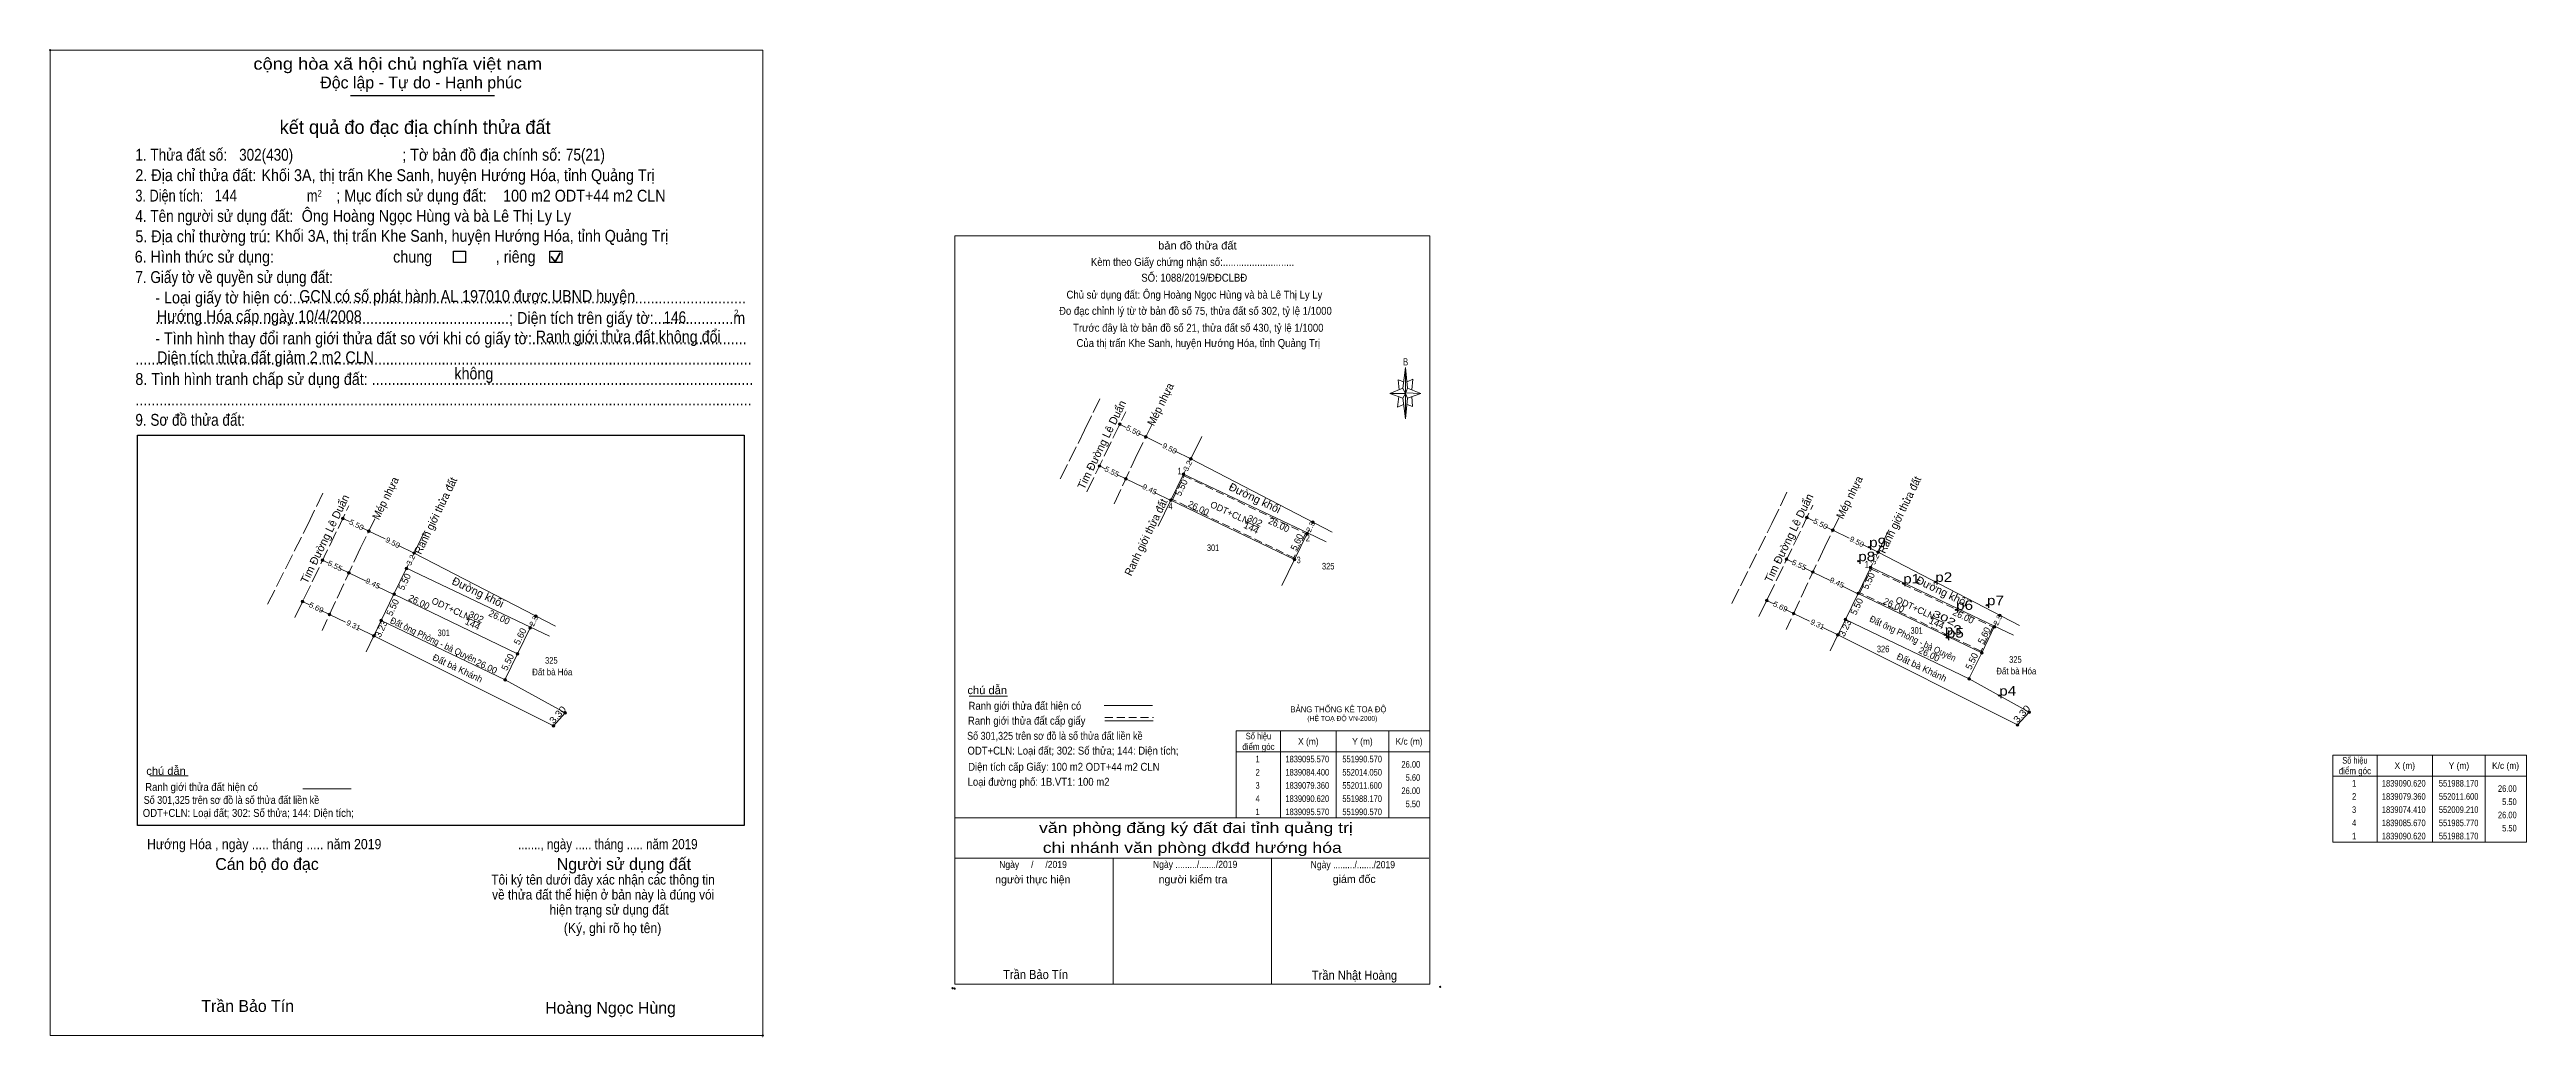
# Model space of a CAD drawing. Header units: metres. Extents: x 551645 to 552115, y 1839006 to 1839194.
import ezdxf
from ezdxf.enums import TextEntityAlignment as Align

# ---------------------------------------------------------------- set-up
doc = ezdxf.new("R2010")
doc.units = ezdxf.units.M
doc.header["$LTSCALE"] = 0.5
doc.header["$PDMODE"] = 32
doc.header["$PDSIZE"] = 0.25
doc.linetypes.add('LONG_DASHED', pattern=[7.5, 6, -1.5])
doc.linetypes.add('MEDIUM_DASHED', pattern=[4.5, 3, -1.5])
for name, color, linetype in [('1', 7, 'Continuous'), ('12', 7, 'Continuous'), ('7', 7, 'Continuous')]:
    doc.layers.add(name, color=color, linetype=linetype)
for name, color, linetype, lineweight in [('10', 7, 'Continuous', 13), ('13', 7, 'Continuous', 13), ('17', 7, 'Continuous', 13), ('2', 7, 'Continuous', 13), ('22', 7, 'Continuous', 13), ('28', 7, 'LONG_DASHED', 13), ('5', 7, 'Continuous', 13), ('6', 7, 'Continuous', 13), ('61', 7, 'Continuous', 13), ('63', 7, 'Continuous', 13)]:
    doc.layers.add(name, color=color, linetype=linetype, lineweight=lineweight)

msp = doc.modelspace()

# ---------------------------------------------------------------- hatches: boundary and pattern name
at = {"layer": '10'}
for points in [[(551862.01, 1839116.13, 1), (551861.51, 1839116.13, 1)], [(551860.59, 1839113.2, 1), (551860.09, 1839113.2, 1)], [(551860.59, 1839113.2, 1), (551860.09, 1839113.2, 1)], [(551858.22, 1839108.32, 1), (551857.72, 1839108.32, 1)], [(551884.04, 1839101.97, 1), (551883.54, 1839101.97, 1)], [(551714.81, 1839098.28, 1), (551714.31, 1839098.28, 1)], [(551881.64, 1839097.04, 1), (551881.14, 1839097.04, 1)], [(551992.22, 1839098.45, 1), (551991.72, 1839098.45, 1)], [(551713.39, 1839095.35, 1), (551712.89, 1839095.35, 1)], [(551713.39, 1839095.35, 1), (551712.89, 1839095.35, 1)], [(551990.8, 1839095.52, 1), (551990.3, 1839095.52, 1)], [(551990.8, 1839095.52, 1), (551990.3, 1839095.52, 1)], [(551693.7, 1839089.1, 1), (551693.2, 1839089.1, 1)], [(551711.02, 1839090.47, 1), (551710.52, 1839090.47, 1)], [(551971.11, 1839089.27, 1), (551970.61, 1839089.27, 1)], [(551988.43, 1839090.64, 1), (551987.93, 1839090.64, 1)], [(551698.81, 1839086.65, 1), (551698.31, 1839086.65, 1)], [(551708.61, 1839085.5, 1), (551708.11, 1839085.5, 1)], [(551736.84, 1839084.12, 1), (551736.34, 1839084.12, 1)], [(551976.22, 1839086.82, 1), (551975.72, 1839086.82, 1)], [(551984.6, 1839082.77, 1), (551984.1, 1839082.77, 1)], [(551986.02, 1839085.67, 1), (551985.52, 1839085.67, 1)], [(552014.25, 1839084.29, 1), (552013.75, 1839084.29, 1)], [(551707.19, 1839082.6, 1), (551706.69, 1839082.6, 1)], [(551734.44, 1839079.19, 1), (551733.94, 1839079.19, 1)], [(552011.85, 1839079.36, 1), (552011.35, 1839079.36, 1)], [(551732.05, 1839074.24, 1), (551731.55, 1839074.24, 1)], [(552009.46, 1839074.41, 1), (552008.96, 1839074.41, 1)], [(551741.23, 1839065.52, 1), (551740.73, 1839065.52, 1)], [(551743.44, 1839067.97, 1), (551742.94, 1839067.97, 1)], [(552018.64, 1839065.69, 1), (552018.14, 1839065.69, 1)], [(552020.85, 1839068.14, 1), (552020.35, 1839068.14, 1)]]:
    msp.add_hatch(color=256, dxfattribs=at).paths.add_polyline_path(points)
at = {"layer": '13'}
for points in [[(551885.1, 1839104.15, 1), (551884.6, 1839104.15, 1)], [(551737.9, 1839086.3, 1), (551737.4, 1839086.3, 1)], [(552015.31, 1839086.47, 1), (552014.81, 1839086.47, 1)]]:
    msp.add_hatch(color=256, dxfattribs=at).paths.add_polyline_path(points)
at = {"layer": '22'}
for points in [[(551848.52, 1839122.68, 1), (551848.02, 1839122.68, 1)], [(551853.45, 1839120.28, 1), (551852.95, 1839120.28, 1)], [(551844.68, 1839114.77, 1), (551844.18, 1839114.77, 1)], [(551849.67, 1839112.36, 1), (551849.17, 1839112.36, 1)], [(551701.32, 1839104.83, 1), (551700.82, 1839104.83, 1)], [(551706.25, 1839102.43, 1), (551705.75, 1839102.43, 1)], [(551978.73, 1839105, 1), (551978.23, 1839105, 1)], [(551983.66, 1839102.6, 1), (551983.16, 1839102.6, 1)], [(551697.48, 1839096.92, 1), (551696.98, 1839096.92, 1)], [(551974.89, 1839097.09, 1), (551974.39, 1839097.09, 1)], [(551702.47, 1839094.51, 1), (551701.97, 1839094.51, 1)], [(551979.88, 1839094.68, 1), (551979.38, 1839094.68, 1)]]:
    msp.add_hatch(color=256, dxfattribs=at).paths.add_polyline_path(points)

# ---------------------------------------------------------------- linework, layer by layer
at = {"layer": '10'}
for p, q in [((551848.26, 1839122.67), (551849.5, 1839122.07)), ((551851.8, 1839120.95), (551853.2, 1839120.27)), ((551853.2, 1839120.28), (551856.26, 1839118.8)), ((551858.66, 1839117.64), (551861.76, 1839116.13)), ((551861.76, 1839116.13), (551861.45, 1839115.48)), ((551863.8, 1839120.35), (551861.76, 1839116.13)), ((551844.43, 1839114.77), (551845.54, 1839114.23)), ((551860.71, 1839113.97), (551860.36, 1839113.25)), ((551883.84, 1839102.08), (551860.36, 1839113.25)), ((551854.87, 1839109.73), (551857.93, 1839108.25)), ((551881.39, 1839097.04), (551857.96, 1839108.3)), ((551701.06, 1839104.82), (551702.3, 1839104.22)), ((551704.6, 1839103.1), (551706, 1839102.42)), ((551706, 1839102.43), (551709.06, 1839100.95)), ((551716.6, 1839102.5), (551714.56, 1839098.28)), ((551884.14, 1839102.7), (551883.84, 1839102.08)), ((551887.4, 1839100.38), (551883.84, 1839102.08)), ((551884.85, 1839104.15), (551884.58, 1839103.6)), ((551978.47, 1839104.99), (551979.71, 1839104.39)), ((551982.01, 1839103.27), (551983.41, 1839102.59)), ((551983.41, 1839102.6), (551986.47, 1839101.12)), ((551994.01, 1839102.67), (551991.97, 1839098.45)), ((551711.46, 1839099.79), (551714.56, 1839098.28)), ((551714.56, 1839098.28), (551714.25, 1839097.63)), ((551974.64, 1839097.09), (551975.75, 1839096.55)), ((551988.87, 1839099.96), (551991.97, 1839098.45)), ((551991.97, 1839098.45), (551991.66, 1839097.8)), ((551697.23, 1839096.92), (551698.34, 1839096.38)), ((551713.51, 1839096.12), (551713.16, 1839095.4)), ((551736.64, 1839084.23), (551713.16, 1839095.4)), ((551990.92, 1839096.29), (551990.57, 1839095.57)), ((552014.05, 1839084.4), (551990.57, 1839095.57)), ((551693.43, 1839089.12), (551694.78, 1839088.47)), ((551707.67, 1839091.88), (551710.73, 1839090.4)), ((551734.19, 1839079.19), (551710.76, 1839090.45)), ((551970.84, 1839089.29), (551972.19, 1839088.64)), ((551985.08, 1839092.05), (551988.14, 1839090.57)), ((552011.6, 1839079.36), (551988.17, 1839090.62)), ((551703.96, 1839084.04), (551706.94, 1839082.6)), ((551736.94, 1839084.85), (551736.64, 1839084.23)), ((551740.2, 1839082.53), (551736.64, 1839084.23)), ((551737.65, 1839086.3), (551737.38, 1839085.75)), ((551981.37, 1839084.21), (551984.35, 1839082.77)), ((552014.35, 1839085.02), (552014.05, 1839084.4)), ((552017.61, 1839082.7), (552014.05, 1839084.4)), ((552015.06, 1839086.47), (552014.79, 1839085.92)), ((551740.98, 1839065.52), (551743.19, 1839067.97)), ((552018.39, 1839065.69), (552020.6, 1839068.14))]:
    msp.add_line(p, q, dxfattribs=at)
for points in [[(551847.72, 1839113.18), (551849.42, 1839112.36), (551852.69, 1839110.78)], [(551860.36, 1839113.25), (551857.96, 1839108.3), (551855.56, 1839103.35)], [(551878.98, 1839092.1), (551881.39, 1839097.04), (551883.84, 1839102.08)], [(551700.52, 1839095.33), (551702.22, 1839094.51), (551705.49, 1839092.93)], [(551713.16, 1839095.4), (551710.76, 1839090.45), (551708.36, 1839085.5)], [(551977.93, 1839095.5), (551979.63, 1839094.68), (551982.9, 1839093.1)], [(551990.57, 1839095.57), (551988.17, 1839090.62), (551985.77, 1839085.67)], [(551974.15, 1839087.7), (551975.97, 1839086.82), (551978.97, 1839085.37)], [(551696.74, 1839087.53), (551698.56, 1839086.65), (551701.56, 1839085.2)], [(551705.48, 1839079.57), (551706.94, 1839082.6), (551708.36, 1839085.5)], [(551708.36, 1839085.5), (551731.8, 1839074.24), (551743.19, 1839067.97)], [(551731.78, 1839074.25), (551734.19, 1839079.19), (551736.64, 1839084.23)], [(551982.89, 1839079.74), (551984.35, 1839082.77), (551985.77, 1839085.67)], [(551985.77, 1839085.67), (552009.21, 1839074.41), (552020.6, 1839068.14)], [(552009.19, 1839074.42), (552011.6, 1839079.36), (552014.05, 1839084.4)]]:
    msp.add_lwpolyline(points, dxfattribs=at)
for centre in [(551861.76, 1839116.13), (551860.34, 1839113.2), (551860.34, 1839113.2), (551857.97, 1839108.32), (551883.79, 1839101.97), (551714.56, 1839098.28), (551881.39, 1839097.04), (551991.97, 1839098.45), (551713.14, 1839095.35), (551713.14, 1839095.35), (551990.55, 1839095.52), (551990.55, 1839095.52), (551693.45, 1839089.1), (551710.77, 1839090.47), (551970.86, 1839089.27), (551988.18, 1839090.64), (551698.56, 1839086.65), (551708.36, 1839085.5), (551736.59, 1839084.12), (551975.97, 1839086.82), (551984.35, 1839082.77), (551985.77, 1839085.67), (552014, 1839084.29), (551706.94, 1839082.6), (551734.19, 1839079.19), (552011.6, 1839079.36), (551731.8, 1839074.24), (552009.21, 1839074.41), (551740.98, 1839065.52), (551743.19, 1839067.97), (552018.39, 1839065.69), (552020.6, 1839068.14)]:
    msp.add_circle(centre, 0.25, dxfattribs=at)
at = {"layer": '13'}
for p, q in [((551872.04, 1839104.29), (551874.64, 1839103.13)), ((551724.5, 1839086.06), (551727.1, 1839084.9)), ((552001.91, 1839086.23), (552004.51, 1839085.07))]:
    msp.add_line(p, q, dxfattribs=at)
for centre in [(551884.85, 1839104.15), (551737.65, 1839086.3), (552015.06, 1839086.47)]:
    msp.add_circle(centre, 0.25, dxfattribs=at)
at = {"layer": '17'}
for p, q in [((551819.74, 1839071.15), (551826.98, 1839071.15)), ((551664.5, 1839056.04), (551671.74, 1839056.04))]:
    msp.add_line(p, q, dxfattribs=at)
at = {"layer": '2', "lineweight": 25}
for p, q in [((551702.49, 1839185), (551729.79, 1839185)), ((551662.18, 1839120.61), (551777.11, 1839120.61)), ((551777.11, 1839120.61), (551777.11, 1839046.62))]:
    msp.add_line(p, q, dxfattribs=at)
at = {"layer": '2', "lineweight": 35}
for p, q in [((551740.57, 1839154.48), (551741.33, 1839153.48)), ((551741.33, 1839153.48), (551742.27, 1839155.15))]:
    msp.add_line(p, q, dxfattribs=at)
at = {"layer": '2'}
for p, q in [((551878.76, 1839064.58), (551878.76, 1839048.08)), ((551889.26, 1839064.58), (551889.26, 1839048.08)), ((551899.26, 1839064.58), (551899.26, 1839048.08)), ((551870.36, 1839060.58), (551907.06, 1839060.58))]:
    msp.add_line(p, q, dxfattribs=at)
for points in [[(551645.62, 1839193.56), (551780.63, 1839193.56), (551780.63, 1839006.83), (551645.62, 1839006.83)], [(551870.36, 1839064.58), (551907.06, 1839064.58), (551907.06, 1839048.08), (551870.36, 1839048.08)]]:
    msp.add_lwpolyline(points, close=True, dxfattribs=at)
at = {"layer": '2', "lineweight": 25}
for points in [[(551722.02, 1839155.48), (551724.34, 1839155.48), (551724.34, 1839153.31), (551722.02, 1839153.31)], [(551740.26, 1839155.48), (551742.58, 1839155.48), (551742.58, 1839153.31), (551740.26, 1839153.31)]]:
    msp.add_lwpolyline(points, close=True, dxfattribs=at)
msp.add_lwpolyline([(551777.11, 1839046.62), (551662.18, 1839046.62), (551662.18, 1839120.61)], dxfattribs=at)
at = {"layer": '2', "linetype": 'MEDIUM_DASHED'}
for points in [[(551860.48, 1839112.92), (551883.5, 1839101.96), (551881.27, 1839097.37), (551858.29, 1839108.42)], [(551990.69, 1839095.24), (552013.71, 1839084.28), (552011.48, 1839079.69), (551988.5, 1839090.74)]]:
    msp.add_lwpolyline(points, close=True, dxfattribs=at)
at = {"layer": '2'}
for p in [(551645.62, 1839193.56), (551780.63, 1839006.83)]:
    msp.add_point(p, dxfattribs=at)
at = {"layer": '22', "linetype": 'LONG_DASHED'}
for p, q in [((551841.63, 1839121.54), (551844.48, 1839127.47)), ((551837.01, 1839112.35), (551841.63, 1839121.54)), ((551694.43, 1839103.69), (551697.28, 1839109.62)), ((551971.84, 1839103.86), (551974.69, 1839109.79)), ((551686.82, 1839088.56), (551694.43, 1839103.69)), ((551964.23, 1839088.73), (551971.84, 1839103.86))]:
    msp.add_line(p, q, dxfattribs=at)
for points in [[(551854.35, 1839122.6), (551851.64, 1839117.11), (551847.13, 1839107.44)], [(551707.15, 1839104.75), (551704.44, 1839099.26), (551697.13, 1839083.59)], [(551984.56, 1839104.92), (551981.85, 1839099.43), (551974.54, 1839083.76)]]:
    msp.add_lwpolyline(points, dxfattribs=at)
at = {"layer": '22'}
for centre in [(551848.27, 1839122.68), (551853.2, 1839120.28), (551844.43, 1839114.77), (551849.42, 1839112.36), (551701.07, 1839104.83), (551706, 1839102.43), (551978.48, 1839105), (551983.41, 1839102.6), (551697.23, 1839096.92), (551974.64, 1839097.09), (551702.22, 1839094.51), (551979.63, 1839094.68)]:
    msp.add_circle(centre, 0.25, dxfattribs=at)
at = {"layer": '28'}
for p, q in [((551842.07, 1839109.89), (551849.41, 1839125.04)), ((551691.98, 1839086.08), (551702.21, 1839107.19)), ((551969.39, 1839086.25), (551979.62, 1839107.36))]:
    msp.add_line(p, q, dxfattribs=at)
at = {"layer": '28', "linetype": 'Continuous'}
for p, q in [((551706.94, 1839082.6), (551740.98, 1839065.52)), ((551984.35, 1839082.77), (552018.39, 1839065.69))]:
    msp.add_line(p, q, dxfattribs=at)
at = {"layer": '5'}
for p, q in [((551901.93, 1839129.52), (551902.43, 1839133.42)), ((551901.93, 1839127.62), (551899.43, 1839128.52)), ((551902.83, 1839127.62), (551902.43, 1839123.72)), ((551903.73, 1839126.02), (551902.73, 1839126.42)), ((551902.83, 1839129.52), (551905.33, 1839128.52)), ((551903.63, 1839127.92), (551903.73, 1839126.02)), ((551817.06, 1839048.08), (551907.06, 1839048.08)), ((551817.06, 1839040.48), (551906.86, 1839040.48)), ((551817.06, 1839040.48), (551906.86, 1839040.48)), ((551817.06, 1839040.48), (551906.86, 1839040.48)), ((551847.06, 1839016.58), (551847.06, 1839040.48)), ((551877.06, 1839016.58), (551877.06, 1839040.48))]:
    msp.add_line(p, q, dxfattribs=at)
for points in [[(551817.06, 1839158.38), (551907.06, 1839158.38), (551907.06, 1839016.58), (551817.06, 1839016.58)], [(551902.43, 1839133.42), (551902.83, 1839129.52), (551902.43, 1839128.52)], [(551902.43, 1839128.52), (551899.43, 1839128.52), (551901.93, 1839129.52), (551902.83, 1839127.62), (551905.33, 1839128.52), (551902.43, 1839128.62)], [(551902.43, 1839128.52), (551902.43, 1839123.72), (551901.93, 1839127.62)]]:
    msp.add_lwpolyline(points, close=True, dxfattribs=at)
for points in [[(551902.13, 1839130.72), (551901.03, 1839131.12), (551901.23, 1839129.22)], [(551902.73, 1839130.72), (551903.83, 1839131.22), (551903.63, 1839129.22)], [(551902.43, 1839128.52), (551901.93, 1839129.52), (551899.43, 1839128.52)], [(551901.13, 1839127.92), (551900.93, 1839125.92), (551902.03, 1839126.42)], [(551902.43, 1839128.52), (551902.83, 1839127.62), (551905.33, 1839128.52)], [(551907.06, 1839016.58), (551817.06, 1839016.58), (551817.06, 1839040.48)]]:
    msp.add_lwpolyline(points, dxfattribs=at)
for p in [(551816.59, 1839015.81), (551816.99, 1839015.74)]:
    msp.add_point(p, dxfattribs=at)
at = {"layer": '6'}
for p, q in [((551845.34, 1839069.41), (551854.48, 1839069.41)), ((551845.48, 1839066.48), (551854.62, 1839066.48)), ((551693.52, 1839053.58), (551702.66, 1839053.58))]:
    msp.add_line(p, q, dxfattribs=at)
at = {"layer": '6', "linetype": 'MEDIUM_DASHED'}
msp.add_line((551845.48, 1839067.1), (551854.68, 1839067.1), dxfattribs=at)
at = {"layer": '6'}
msp.add_point((551908.96, 1839016.08), dxfattribs=at)
at = {"layer": '61'}
for p, q in [((551888.55, 1839102.25), (551861.76, 1839116.13)), ((551741.35, 1839084.4), (551714.56, 1839098.28)), ((552018.76, 1839084.57), (551991.97, 1839098.45))]:
    msp.add_line(p, q, dxfattribs=at)
at = {"layer": '63'}
for p, q in [((552086.52, 1839059.99), (552086.52, 1839043.49)), ((552097.02, 1839059.99), (552097.02, 1839043.49)), ((552107.02, 1839059.99), (552107.02, 1839043.49)), ((552078.12, 1839055.99), (552114.82, 1839055.99))]:
    msp.add_line(p, q, dxfattribs=at)
msp.add_lwpolyline([(552078.12, 1839059.99), (552114.82, 1839059.99), (552114.82, 1839043.49), (552078.12, 1839043.49)], close=True, dxfattribs=at)
at = {"layer": '7'}
for p in [(551990.27, 1839099.39), (551988.2, 1839096.73), (551996.72, 1839092.51), (552002.8, 1839092.81), (552006.75, 1839087.51), (552012.6, 1839088.39), (552004.61, 1839082.8), (552005.01, 1839082.25), (552014.91, 1839071.26)]:
    msp.add_point(p, dxfattribs=at)

# ---------------------------------------------------------------- texts
at = {"layer": '1', "width": 0.9}
for p in [(551717.9864, 1839081.2133), (551998.2964, 1839081.5233)]:
    msp.add_text('Đất ông Phòng - bà Quyên', height=1.25, rotation=334.551, dxfattribs=at).set_placement(p, align=Align.CENTER)
at = {"layer": '1'}
for p in [(551722.5564, 1839075.8721), (551999.9664, 1839076.0421)]:
    msp.add_text('Đất bà Khánh', height=1.25, rotation=334.551, dxfattribs=at).set_placement(p, align=Align.CENTER)
for s, height, width, p in [('BẢNG THỐNG KÊ TOẠ ĐỘ ', 1.15, 0.95, (551880.62, 1839068.09)), ('(HỆ TOẠ ĐỘ VN-2000)', 0.93, 0.9, (551883.82, 1839066.47))]:
    msp.add_text(s, height=height, dxfattribs=dict(at, width=width)).set_placement(p)
at = {"layer": '10'}
for s, rotation, width, p in [('5.50', 332.922, 1.1, (551850.6424, 1839121.0288)), ('9.50', 332.896, 1.1, (551857.5122, 1839117.6582)), ('3.2', 64.075, 1.1, (551861.5868, 1839114.5814)), ('5.55', 334.221, 1.1, (551846.5776, 1839113.2488)), ('9.45', 334.221, 1.1, (551853.7475, 1839109.8988)), ('5.50', 332.922, 1.1, (551703.4424, 1839103.1788)), ('2.3', 64.106, 1.1, (551884.8787, 1839103.0366)), ('5.50', 332.922, 1.1, (551980.8524, 1839103.3488)), ('9.50', 332.896, 1.1, (551710.3122, 1839099.8082)), ('3.2', 64.075, 1.1, (551714.3868, 1839096.7314)), ('5.55', 334.221, 1.1, (551976.7875, 1839095.5688)), ('9.50', 332.896, 1.1, (551987.7222, 1839099.9782)), ('3.2', 64.075, 1.1, (551991.7992, 1839096.9064)), ('5.55', 334.221, 1.1, (551699.3776, 1839095.3988)), ('9.45', 334.221, 1.1, (551706.5475, 1839092.0488)), ('9.45', 334.221, 1.1, (551983.9575, 1839092.2188)), ('5.69', 334.29, 1.1, (551695.8281, 1839087.5006)), ('5.69', 334.29, 1.1, (551973.2381, 1839087.6706)), ('9.31', 334.206, 1.05, (551702.8524, 1839084.1357)), ('2.3', 64.106, 1.1, (551737.6787, 1839085.1866)), ('9.31', 334.206, 1.05, (551980.2624, 1839084.3057)), ('2.3', 64.106, 1.1, (552015.0911, 1839085.3616))]:
    msp.add_text(s, height=1, rotation=rotation, dxfattribs=dict(at, width=width)).set_placement(p, align=Align.CENTER)
at = {"layer": '10', "width": 0.85}
msp.add_text('326', height=1.25, dxfattribs=at).set_placement((551992.915, 1839079.48), align=Align.CENTER)
at = {"layer": '12', "width": 1.2}
for s, p in [('p8', (551988.2, 1839096.73)), ('p9', (551990.27, 1839099.39)), ('p1', (551996.72, 1839092.51)), ('p2', (552002.8, 1839092.81)), ('p6', (552006.75, 1839087.51)), ('p7', (552012.6, 1839088.39)), ('p3', (552004.61, 1839082.8)), ('p5', (552005, 1839082.25)), ('p4', (552014.91, 1839071.26))]:
    msp.add_text(s, height=1.8, dxfattribs=at).set_placement(p)
at = {"layer": '13', "width": 0.95}
for s, rotation, p in [('Mép nhựa', 63.728, (551856.6744, 1839126.128)), ('Mép nhựa', 63.728, (551709.8144, 1839108.328)), ('Ranh giới thửa đất', 64.099, (551719.3302, 1839105.0274)), ('Mép nhựa', 63.728, (551987.2219, 1839108.493)), ('Ranh giới thửa đất', 64.099, (551996.7426, 1839105.2024)), ('Ranh giới thửa đất', 64.099, (551853.9102, 1839100.9474))]:
    msp.add_text(s, height=1.5, rotation=rotation, dxfattribs=at).set_placement(p, align=Align.CENTER)
at = {"layer": '13'}
for s, rotation, p in [('Tim Đường Lê Duẩn', 64.106, (551845.5396, 1839118.4725)), ('Đường khối', 334.411, (551873.5611, 1839108.0197)), ('Tim Đường Lê Duẩn', 64.106, (551698.3396, 1839100.6225)), ('Tim Đường Lê Duẩn', 64.106, (551975.7496, 1839100.7925)), ('Đường khối', 334.411, (551726.3611, 1839090.1697)), ('Đường khối', 334.411, (552003.7661, 1839090.3421))]:
    msp.add_text(s, height=1.5, rotation=rotation, dxfattribs=at).set_placement(p, align=Align.CENTER)
for p in [(551872.3904, 1839103.7082), (551724.8504, 1839085.4782), (552002.2604, 1839085.6482)]:
    msp.add_text('ODT+CLN', height=1.25, rotation=334.934, dxfattribs=at).set_placement(p, align=Align.RIGHT)
for s, width, p in [('144', 1.05, (551871.61, 1839103.11)), ('302', 1.05, (551872.29, 1839104.46)), ('144', 1.05, (551724.07, 1839084.88)), ('302', 1.05, (551724.75, 1839086.23)), ('144', 1.05, (552001.48, 1839085.05)), ('302', 1.65, (552002.16, 1839086.4))]:
    msp.add_text(s, height=1.25, rotation=334.934, dxfattribs=dict(at, width=width)).set_placement(p)
for s, width, p in [('301', 0.8, (551865.96, 1839098.65)), ('325', 0.85, (551887.775, 1839095.16)), ('301', 0.8, (551720.19, 1839082.53)), ('301', 0.8, (551999.27, 1839082.97)), ('325', 0.85, (551740.575, 1839077.31)), ('325', 0.85, (552017.985, 1839077.48)), ('Đất bà Hóa', 0.9, (551740.745, 1839075.11)), ('Đất bà Hóa', 0.9, (552018.155, 1839075.28))]:
    msp.add_text(s, height=1.25, dxfattribs=dict(at, width=width)).set_placement(p, align=Align.CENTER)
at = {"layer": '2'}
for s, height, width, p in [('cộng hòa xã hội chủ nghĩa việt nam', 2.253, 1.15, (551684.12, 1839189.87)), ('1. Thửa đất số:', 2.253, 0.85, (551661.76, 1839172.62)), ('302(430)', 2.25, 0.85, (551681.42, 1839172.62)), ('; Tờ bản đồ địa chính số:', 2.253, 0.9, (551712.32, 1839172.62)), ('75(21)', 2.25, 0.85, (551743.34, 1839172.64)), ('2. Địa chỉ thửa đất:', 2.253, 0.9, (551661.76, 1839168.75)), ('Khối 3A, thị trấn Khe Sanh, huyện Hướng Hóa, tỉnh Quảng Trị', 2.25, 0.9, (551685.65, 1839168.75)), ('; Mục đích sử dụng đất:', 2.253, 0.9, (551699.84, 1839164.88)), ('4. Tên người sử dụng đất:', 2.253, 0.85, (551661.76, 1839161.02)), ('3. Diện tích:', 2.253, 0.8, (551661.76, 1839164.88)), ('144', 2.25, 0.85, (551676.76, 1839164.9)), ('Ông Hoàng Ngọc Hùng và bà Lê Thị Ly Ly', 2.25, 0.9, (551693.28, 1839161.04)), ('m', 2.253, 0.8, (551694.25, 1839164.88)), ('2', 1.288, 0.8, (551696.28, 1839165.79)), ('100 m2 ODT+44 m2 CLN', 2.25, 0.9, (551731.44, 1839164.87)), ('5. Địa chỉ thường trú:', 2.253, 0.9, (551661.76, 1839157.16)), ('Khối 3A, thị trấn Khe Sanh, huyện Hướng Hóa, tỉnh Quảng Trị', 2.25, 0.9, (551688.25, 1839157.26)), ('6. Hình thức sử dụng:', 2.253, 0.9, (551661.64, 1839153.3)), ('chung                , riêng', 2.253, 0.9, (551710.6, 1839153.3)), ('7. Giấy tờ về quyền sử dụng đất:', 2.253, 0.85, (551661.76, 1839149.44)), ('     - Loại giấy tờ hiện có:..................................................................................................................', 2.253, 0.9, (551661.76, 1839145.57)), ('     .........................................................................................; Diện tích trên giấy tờ:....................m', 2.253, 0.9, (551661.76, 1839141.7)), (' Hướng Hóa cấp ngày 10/4/2008', 2.25, 0.9, (551665.08, 1839142.02)), ('GCN có số phát hành AL 197010 được UBND huyện ', 2.25, 0.9, (551692.81, 1839145.85)), ('146', 2.25, 0.85, (551761.84, 1839141.83)), ('2', 1.288, 0.8, (551775.22, 1839143.12)), ('     - Tình hình thay đổi ranh giới thửa đất so với khi có giấy tờ:......................................................', 2.253, 0.9, (551661.76, 1839137.84)), ('Ranh giới thửa đất không đổi', 2.25, 0.9, (551737.61, 1839138.17)), ('Diện tích thửa đất giảm 2 m2 CLN', 2.25, 0.9, (551665.87, 1839134.25)), ('8. Tình hình tranh chấp sử dụng đất: ................................................................................................', 2.253, 0.9, (551661.76, 1839130.12)), ('...........................................................................................................................................................', 2.253, 0.9, (551661.76, 1839133.98)), ('không', 2.254, 0.9, (551722.2, 1839131.18)), ('...........................................................................................................................................................', 2.253, 0.9, (551661.76, 1839126.26)), ('9. Sơ đồ thửa đất:', 2.253, 0.85, (551661.76, 1839122.39)), ('Hướng Hóa , ngày ..... tháng ..... năm 2019', 1.93, 0.9, (551663.97, 1839042.16)), ('......., ngày ..... tháng ..... năm 2019', 1.93, 0.85, (551734.26, 1839042.16)), ('(Ký, ghi rõ họ tên)', 1.932, 0.9, (551742.94, 1839026.26))]:
    msp.add_text(s, height=height, dxfattribs=dict(at, width=width)).set_placement(p)
for s, height, p in [('Độc lập - Tự do - Hạnh phúc', 2.253, (551696.79, 1839186.32)), ('Cán bộ đo đạc', 2.254, (551676.9, 1839038.22)), ('Người sử dụng đất', 2.253, (551741.6, 1839038.22)), ('Trần Bảo Tín', 2.25, (551674.26, 1839011.32)), ('Hoàng Ngọc Hùng', 2.25, (551739.42, 1839010.98))]:
    msp.add_text(s, height=height, dxfattribs=at).set_placement(p)
for s, height, p in [('kết quả đo đạc địa chính thửa đất', 2.576, (551714.765, 1839177.7)), ('.', 0.644, (551780.6186, 1839006.48))]:
    msp.add_text(s, height=height, dxfattribs=at).set_placement(p, align=Align.CENTER)
for s, rotation, p in [('5.50', 64.134, (551860.5154, 1839110.4073)), ('26.00', 334.332, (551862.9293, 1839106.2324)), ('26.00', 334.558, (551878.1765, 1839103.043)), ('5.60', 64.075, (551882.407, 1839100.0668)), ('5.50', 64.134, (551713.3154, 1839092.5573)), ('5.50', 64.134, (551990.7254, 1839092.7273)), ('26.00', 334.332, (551715.2393, 1839088.4624)), ('26.00', 334.332, (551994.6993, 1839087.8324)), ('26.00', 334.558, (552007.8565, 1839085.713)), ('26.00', 334.558, (551730.4465, 1839085.543)), ('5.60', 64.075, (551735.207, 1839082.2168)), ('5.60', 64.075, (552012.617, 1839082.3868))]:
    msp.add_text(s, height=1.25, rotation=rotation, dxfattribs=at).set_placement(p, align=Align.CENTER)
for s, width, p in [(' 1', 0.75, (551860, 1839113.18)), (' 4', 0.85, (551858.31, 1839106.54)), (' 2', 0.85, (551884.31, 1839100.49)), (' 3', 0.8, (551882.56, 1839096.34)), (' 1', 0.75, (551990.21, 1839095.5)), ('26.00', 0.85, (551905.21, 1839057.61)), ('5.60', 0.85, (551905.21, 1839055.11)), ('26.00', 0.85, (551905.21, 1839052.61)), ('5.50', 0.85, (551905.21, 1839050.11))]:
    msp.add_text(s, height=1.25, dxfattribs=dict(at, width=width)).set_placement(p, align=Align.RIGHT)
for s, height, width, p in [('Số hiệu', 1.25, 0.85, (551874.56, 1839062.96)), ('điểm góc', 1.25, 0.9, (551874.56, 1839060.96)), (' 1', 1.25, 0.75, (551874.21, 1839058.61)), ('1839095.570', 1.25, 0.85, (551883.81, 1839058.61)), ('X (m)', 1.25, 0.95, (551884.01, 1839061.96)), ('551990.570', 1.25, 0.85, (551894.21, 1839058.61)), ('Y (m)', 1.25, 0.95, (551894.265, 1839061.96)), ('K/c (m)', 1.25, 0.95, (551903.105, 1839061.96)), (' 3', 1.25, 0.8, (551874.205, 1839053.61)), (' 2', 1.25, 0.85, (551874.215, 1839056.11)), ('1839084.400', 1.25, 0.85, (551883.81, 1839056.11)), ('1839079.360', 1.25, 0.85, (551883.81, 1839053.61)), ('552014.050', 1.25, 0.85, (551894.21, 1839056.11)), ('552011.600', 1.25, 0.85, (551894.21, 1839053.61)), (' 4', 1.25, 0.85, (551874.21, 1839051.11)), ('1839090.620', 1.25, 0.85, (551883.81, 1839051.11)), ('551988.170', 1.25, 0.85, (551894.21, 1839051.11)), (' 1', 1.25, 0.75, (551874.21, 1839048.61)), ('1839095.570', 1.25, 0.85, (551883.81, 1839048.61)), ('551990.570', 1.25, 0.85, (551894.21, 1839048.61)), ('Tôi ký tên dưới đây xác nhận các thông tin', 1.862, 0.9, (551750.37, 1839035.46)), ('về thửa đất thể hiện ở bản này là đúng vói', 1.862, 0.9, (551750.4, 1839032.62)), ('hiện trạng sử dụng đất', 1.862, 0.9, (551751.53, 1839029.76))]:
    msp.add_text(s, height=height, dxfattribs=dict(at, width=width)).set_placement(p, align=Align.CENTER)
at = {"layer": '5'}
for s, height, width, p in [('Kèm theo Giấy chứng nhận số:...........................', 1.5, 0.9, (551862.07, 1839152.69)), ('bản đồ thửa đất', 1.5, 1.05, (551862.99, 1839155.8)), ('SỐ: 1088/2019/ĐĐCLBĐ', 1.5, 0.9, (551862.395, 1839149.7)), ('Đo đạc chỉnh lý từ tờ bản đồ số 75, thửa đất số 302, tỷ lệ 1/1000 ', 1.5, 0.9, (551862.87, 1839143.42)), ('Chủ sử dụng đất: Ông Hoàng Ngọc Hùng và bà Lê Thị Ly Ly', 1.5, 0.9, (551862.43, 1839146.49)), ('Trước đây là tờ bản đồ số 21, thửa đất số 430, tỷ lệ 1/1000', 1.5, 0.9, (551863.16, 1839140.21)), ('Của thị trấn Khe Sanh, huyện Hướng Hóa, tỉnh Quảng Trị', 1.5, 0.9, (551863.16, 1839137.32)), ('B', 1.378, 0.75, (551902.45, 1839133.82)), ('văn phòng đăng ký đất đai tỉnh quảng trị', 2, 1.25, (551862.715, 1839045.22)), ('chi nhánh văn phòng đkđđ hướng hóa', 2, 1.25, (551862.025, 1839041.46)), ('Ngày     /     /2019', 1.35, 0.9, (551831.84, 1839038.59)), ('Ngày ........./......./2019', 1.35, 0.9, (551862.565, 1839038.6)), ('Ngày ........./......./2019', 1.35, 0.9, (551892.445, 1839038.55)), ('Trần Bảo Tín', 1.75, 0.9, (551832.32, 1839017.54)), ('Trần Nhật Hoàng', 1.75, 0.9, (551892.755, 1839017.41))]:
    msp.add_text(s, height=height, dxfattribs=dict(at, width=width)).set_placement(p, align=Align.CENTER)
for s, p in [('người thực hiện', (551831.8, 1839035.67)), ('người kiểm tra', (551862.155, 1839035.69)), ('giám đốc', (551892.705, 1839035.75))]:
    msp.add_text(s, height=1.5, dxfattribs=at).set_placement(p, align=Align.CENTER)
at = {"layer": '6'}
for s, width, p in [('chú dẫn', 1.05, (551819.42, 1839071.54)), ('Ranh giới thửa đất hiện có ', 0.9, (551819.62, 1839068.58)), ('Số 301,325 trên sơ đồ là số thửa đất liền kề', 0.85, (551819.35, 1839062.89)), ('Ranh giới thửa đất cấp giấy', 0.9, (551819.51, 1839065.76)), ('ODT+CLN: Loại đất; 302: Số thửa; 144: Diện tích;', 0.9, (551819.42, 1839060.08)), ('Ranh giới thửa đất hiện có ', 0.9, (551663.62, 1839053.2)), ('chú dẫn', 1.05, (551663.83, 1839056.24)), ('Loại đường phố: 1B.VT1: 100 m2', 0.9, (551819.45, 1839054.18)), ('Diện tích cấp Giấy: 100 m2 ODT+44 m2 CLN', 0.9, (551819.55, 1839057.02)), ('Số 301,325 trên sơ đồ là số thửa đất liền kề', 0.85, (551663.34, 1839050.74)), ('ODT+CLN: Loại đất; 302: Số thửa; 144: Diện tích;', 0.9, (551663.16, 1839048.28))]:
    msp.add_text(s, height=1.5, dxfattribs=dict(at, width=width)).set_placement(p)
at = {"layer": '63'}
for s, rotation, p in [('5.50', 64.134, (551711.0754, 1839087.6973)), ('5.50', 64.134, (551988.4854, 1839087.8673)), ('3.23', 64.134, (551708.8808, 1839083.6173)), ('3.23', 64.134, (551986.2908, 1839083.7873)), ('5.50', 64.227, (551732.8627, 1839077.3383)), ('26.00', 334.342, (552001.3794, 1839078.5228)), ('5.50', 64.227, (552010.2727, 1839077.5083)), ('26.00', 334.342, (551728.0494, 1839076.2228))]:
    msp.add_text(s, height=1.25, rotation=rotation, dxfattribs=at).set_placement(p, align=Align.CENTER)
at = {"layer": '63', "width": 1.15}
for p in [(551742.2382, 1839067.2114), (552019.6482, 1839067.3814)]:
    msp.add_text('3.30', height=1.25, rotation=47.948, dxfattribs=at).set_placement(p, align=Align.CENTER)
at = {"layer": '63'}
for s, width, p in [('Số hiệu', 0.85, (552082.32, 1839058.37)), ('điểm góc', 0.9, (552082.32, 1839056.37)), (' 1', 0.75, (552081.97, 1839054.02)), ('1839090.620', 0.85, (552091.57, 1839054.02)), ('X (m)', 0.95, (552091.77, 1839057.37)), ('551988.170', 0.85, (552101.97, 1839054.02)), ('Y (m)', 0.95, (552102.025, 1839057.37)), ('K/c (m)', 0.95, (552110.865, 1839057.37)), (' 3', 0.8, (552081.965, 1839049.02)), (' 2', 0.85, (552081.975, 1839051.52)), ('1839079.360', 0.85, (552091.57, 1839051.52)), ('1839074.410', 0.85, (552091.57, 1839049.02)), ('552011.600', 0.85, (552101.97, 1839051.52)), ('552009.210', 0.85, (552101.97, 1839049.02)), (' 4', 0.85, (552081.97, 1839046.52)), ('1839085.670', 0.85, (552091.57, 1839046.52)), ('551985.770', 0.85, (552101.97, 1839046.52)), (' 1', 0.75, (552081.97, 1839044.02)), ('1839090.620', 0.85, (552091.57, 1839044.02)), ('551988.170', 0.85, (552101.97, 1839044.02))]:
    msp.add_text(s, height=1.25, dxfattribs=dict(at, width=width)).set_placement(p, align=Align.CENTER)
at = {"layer": '63', "width": 0.85}
for s, p in [('26.00', (552112.97, 1839053.02)), ('5.50', (552112.97, 1839050.52)), ('26.00', (552112.97, 1839048.02)), ('5.50', (552112.97, 1839045.52))]:
    msp.add_text(s, height=1.25, dxfattribs=at).set_placement(p, align=Align.RIGHT)

doc.saveas('drawing.dxf')
